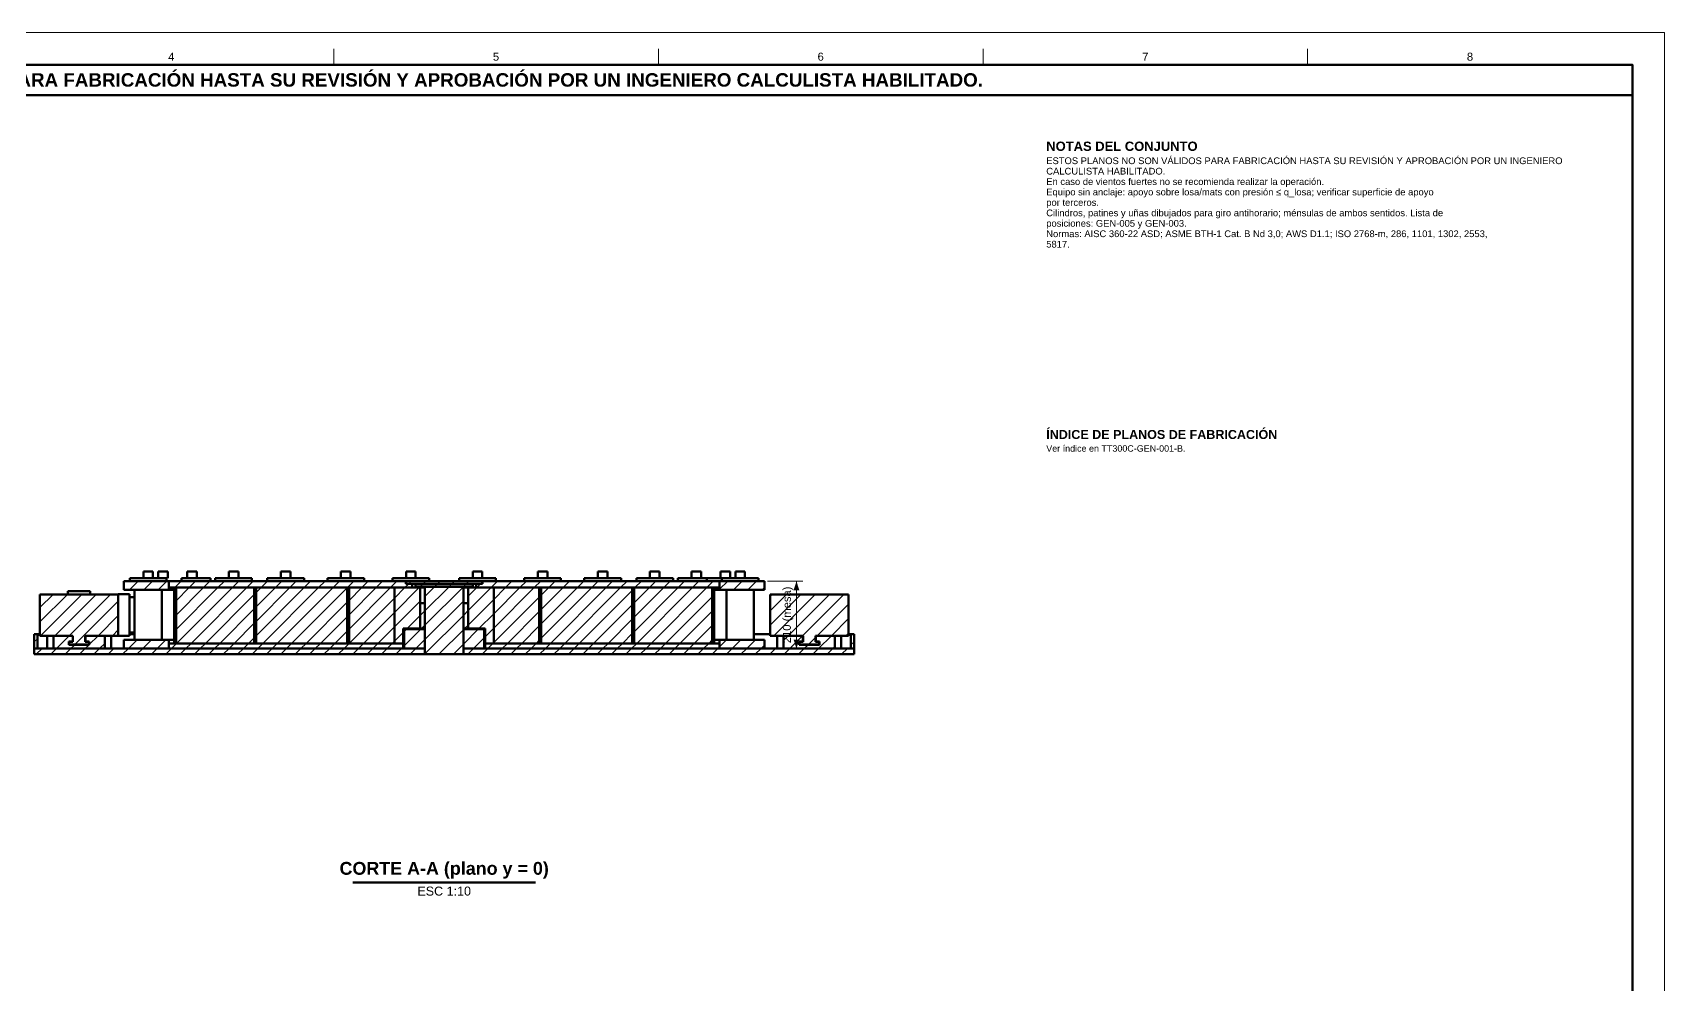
# Model space of a CAD drawing. Header units: millimetres. Extents: x 0 to 841, y 0 to 594.
# Drawn here: x 332 to 841, y 297 to 594 of the extents above; entities that cross this region are included whole.
import ezdxf
from ezdxf.enums import TextEntityAlignment as Align

# ---------------------------------------------------------------- set-up
doc = ezdxf.new("R2010")
doc.units = ezdxf.units.MM
for name, color, linetype, lineweight in [('ACH', 7, 'CONTINUOUS', 13), ('COTA', 7, 'CONTINUOUS', 18), ('FINA', 7, 'CONTINUOUS', 18), ('MARCO', 7, 'CONTINUOUS', 70), ('TXT', 7, 'CONTINUOUS', 25), ('VIS', 7, 'CONTINUOUS', 50)]:
    doc.layers.add(name, color=color, linetype=linetype, lineweight=lineweight)
doc.styles.add('STD', font='LiberationSans-Regular.ttf')
doc.styles.add('STDB', font='LiberationSans-Bold.ttf')

msp = doc.modelspace()

# ---------------------------------------------------------------- hatches: boundary and pattern name
at = {"layer": 'ACH'}
h = msp.add_hatch(dxfattribs=at)
h.set_pattern_fill('ANSI31')
h.paths.add_polyline_path([(349.1, 403.1), (342.9, 403.1), (342.9, 403.9), (344.1, 403.9), (344.1, 405.8), (333.75, 405.8), (333.75, 418.7), (358.25, 418.7), (358.25, 405.8), (347.9, 405.8), (347.9, 403.9), (349.1, 403.9)])
h = msp.add_hatch(dxfattribs=at)
h.set_pattern_fill('ANSI31')
h.paths.add_polyline_path([(360, 420.1), (360, 422.8), (374, 422.8), (374, 420.1)])
h = msp.add_hatch(dxfattribs=at)
h.set_pattern_fill('ANSI31')
h.paths.add_polyline_path([(374, 420.8), (374, 422.8), (448, 422.8), (448, 422), (450, 422), (450, 420.8)])
h = msp.add_hatch(dxfattribs=at)
h.set_pattern_fill('ANSI31')
h.paths.add_polyline_path([(375.7, 403.4), (375.7, 420.8), (376.3, 420.8), (376.3, 403.4)])
h = msp.add_hatch(dxfattribs=at)
h.set_pattern_fill('ANSI31')
h.paths.add_polyline_path([(376.3, 420.8), (400.7, 420.8), (400.7, 403.4), (376.3, 403.4)])
h = msp.add_hatch(dxfattribs=at)
h.set_pattern_fill('ANSI31')
h.paths.add_polyline_path([(400.7, 403.4), (400.7, 420.8), (401.3, 420.8), (401.3, 403.4)])
h = msp.add_hatch(dxfattribs=at)
h.set_pattern_fill('ANSI31')
h.paths.add_polyline_path([(401.3, 420.8), (429.7, 420.8), (429.7, 403.4), (401.3, 403.4)])
h = msp.add_hatch(dxfattribs=at)
h.set_pattern_fill('ANSI31')
h.paths.add_polyline_path([(429.7, 403.4), (429.7, 420.8), (430.3, 420.8), (430.3, 403.4)])
h = msp.add_hatch(dxfattribs=at)
h.set_pattern_fill('ANSI31')
h.paths.add_polyline_path([(430.3, 420.8), (444.5, 420.8), (444.5, 403.4), (430.3, 403.4)])
h = msp.add_hatch(dxfattribs=at)
h.set_pattern_fill('ANSI31')
h.paths.add_polyline_path([(444.5, 403.4), (444.5, 420.8), (452.5, 420.8), (452.5, 408), (447.2, 408), (447.2, 403.4)])
h = msp.add_hatch(dxfattribs=at)
h.set_pattern_fill('ANSI31')
h.paths.add_polyline_path([(471.9, 422.8), (471.9, 422), (448.1, 422), (448.1, 422.8)])
h = msp.add_hatch(dxfattribs=at)
h.set_pattern_fill('ANSI31')
h.paths.add_polyline_path([(469, 421.9), (469, 421.1), (451, 421.1), (451, 421.9)])
h = msp.add_hatch(dxfattribs=at)
h.set_pattern_fill('ANSI31')
h.paths.add_polyline_path([(466, 421.1), (466, 400), (454, 400), (454, 421.1)])
h = msp.add_hatch(dxfattribs=at)
h.set_pattern_fill('ANSI31')
h.paths.add_polyline_path([(475.5, 420.8), (475.5, 403.4), (472.8, 403.4), (472.8, 408), (467.5, 408), (467.5, 420.8)])
h = msp.add_hatch(dxfattribs=at)
h.set_pattern_fill('ANSI31')
h.paths.add_polyline_path([(546, 422.8), (546, 420.8), (470, 420.8), (470, 422), (472, 422), (472, 422.8)])
h = msp.add_hatch(dxfattribs=at)
h.set_pattern_fill('ANSI31')
h.paths.add_polyline_path([(489.7, 403.4), (475.5, 403.4), (475.5, 420.8), (489.7, 420.8)])
h = msp.add_hatch(dxfattribs=at)
h.set_pattern_fill('ANSI31')
h.paths.add_polyline_path([(490.3, 420.8), (490.3, 403.4), (489.7, 403.4), (489.7, 420.8)])
h = msp.add_hatch(dxfattribs=at)
h.set_pattern_fill('ANSI31')
h.paths.add_polyline_path([(518.7, 403.4), (490.3, 403.4), (490.3, 420.8), (518.7, 420.8)])
h = msp.add_hatch(dxfattribs=at)
h.set_pattern_fill('ANSI31')
h.paths.add_polyline_path([(519.3, 420.8), (519.3, 403.4), (518.7, 403.4), (518.7, 420.8)])
h = msp.add_hatch(dxfattribs=at)
h.set_pattern_fill('ANSI31')
h.paths.add_polyline_path([(543.7, 403.4), (519.3, 403.4), (519.3, 420.8), (543.7, 420.8)])
h = msp.add_hatch(dxfattribs=at)
h.set_pattern_fill('ANSI31')
h.paths.add_polyline_path([(544.3, 420.8), (544.3, 403.4), (543.7, 403.4), (543.7, 420.8)])
h = msp.add_hatch(dxfattribs=at)
h.set_pattern_fill('ANSI31')
h.paths.add_polyline_path([(560, 422.8), (560, 420.1), (546, 420.1), (546, 422.8)])
h = msp.add_hatch(dxfattribs=at)
h.set_pattern_fill('ANSI31')
h.paths.add_polyline_path([(577.1, 403.1), (570.9, 403.1), (570.9, 403.9), (572.1, 403.9), (572.1, 405.8), (561.75, 405.8), (561.75, 418.7), (586.25, 418.7), (586.25, 405.8), (575.9, 405.8), (575.9, 403.9), (577.1, 403.9)])
h = msp.add_hatch(dxfattribs=at)
h.set_pattern_fill('ANSI31')
h.paths.add_polyline_path([(452.5, 408), (452.5, 416), (454, 416), (454, 408)])
h = msp.add_hatch(dxfattribs=at)
h.set_pattern_fill('ANSI31')
h.paths.add_polyline_path([(467.5, 416), (467.5, 408), (466, 408), (466, 416)])
h = msp.add_hatch(dxfattribs=at)
h.set_pattern_fill('ANSI31')
h.paths.add_polyline_path([(447.5, 401.8), (447.5, 407.8), (454, 407.8), (454, 401.8)])
h = msp.add_hatch(dxfattribs=at)
h.set_pattern_fill('ANSI31')
h.paths.add_polyline_path([(472.5, 407.8), (472.5, 401.8), (466, 401.8), (466, 407.8)])
h = msp.add_hatch(dxfattribs=at)
h.set_pattern_fill('ANSI31')
h.paths.add_polyline_path([(333, 401.8), (332, 401.8), (332, 406.3), (333, 406.3)])
h = msp.add_hatch(dxfattribs=at)
h.set_pattern_fill('ANSI31')
h.paths.add_polyline_path([(354, 401.8), (338, 401.8), (338, 405.8), (344, 405.8), (344, 404), (342.8, 404), (342.8, 403), (349.2, 403), (349.2, 404), (348, 404), (348, 405.8), (354, 405.8)])
h = msp.add_hatch(dxfattribs=at)
h.set_pattern_fill('ANSI31')
h.paths.add_polyline_path([(360, 401.8), (360, 404.5), (374, 404.5), (374, 401.8)])
h = msp.add_hatch(dxfattribs=at)
h.set_pattern_fill('ANSI31')
h.paths.add_polyline_path([(374, 401.8), (374, 403.4), (447.2, 403.4), (447.2, 401.8)])
h = msp.add_hatch(dxfattribs=at)
h.set_pattern_fill('ANSI31')
h.paths.add_polyline_path([(546, 403.4), (546, 401.8), (472.8, 401.8), (472.8, 403.4)])
h = msp.add_hatch(dxfattribs=at)
h.set_pattern_fill('ANSI31')
h.paths.add_polyline_path([(560, 404.5), (560, 401.8), (546, 401.8), (546, 404.5)])
h = msp.add_hatch(dxfattribs=at)
h.set_pattern_fill('ANSI31')
h.paths.add_polyline_path([(582, 401.8), (566, 401.8), (566, 405.8), (572, 405.8), (572, 404), (570.8, 404), (570.8, 403), (577.2, 403), (577.2, 404), (576, 404), (576, 405.8), (582, 405.8)])
h = msp.add_hatch(dxfattribs=at)
h.set_pattern_fill('ANSI31')
h.paths.add_polyline_path([(588, 401.8), (587, 401.8), (587, 406.3), (588, 406.3)])
h = msp.add_hatch(dxfattribs=at)
h.set_pattern_fill('ANSI31')
h.paths.add_polyline_path([(454, 400), (332, 400), (332, 401.8), (454, 401.8)])
h = msp.add_hatch(dxfattribs=at)
h.set_pattern_fill('ANSI31')
h.paths.add_polyline_path([(588, 400), (466, 400), (466, 401.8), (588, 401.8)])

# ---------------------------------------------------------------- linework, layer by layer
at = {"layer": 'COTA'}
for p, q in [((561, 422.8), (572, 422.8)), ((570, 401.8), (570, 422.8)), ((561, 401.8), (572, 401.8))]:
    msp.add_line(p, q, dxfattribs=at)
for points in [[(570, 422.8), (569.1, 420), (570.9, 420)], [(570, 401.8), (570.9, 404.6), (569.1, 404.6)]]:
    msp.add_solid(points, dxfattribs=at)
at = {"layer": 'FINA'}
for p, q in [((425.5, 584), (425.5, 589)), ((526.88, 584), (526.88, 589)), ((628.25, 584), (628.25, 589)), ((729.62, 584), (729.62, 589))]:
    msp.add_line(p, q, dxfattribs=at)
msp.add_lwpolyline([(0, 0), (841, 0), (841, 594), (0, 594)], close=True, dxfattribs=at)
at = {"layer": 'MARCO'}
for points in [[(20, 10), (831, 10), (831, 584), (20, 584)], [(20, 574.5), (831, 574.5), (831, 584), (20, 584)]]:
    msp.add_lwpolyline(points, close=True, dxfattribs=at)
at = {"layer": 'VIS'}
msp.add_line((431.48, 328.8), (488.52, 328.8), dxfattribs=at)
for points in [[(361.83, 423.8), (362.14, 423.8), (362.44, 423.8), (362.74, 423.8), (363.05, 423.8), (363.35, 423.8), (363.65, 423.8), (363.95, 423.8), (364.26, 423.8), (364.56, 423.8), (364.86, 423.8), (365.16, 423.8), (365.47, 423.8), (365.77, 423.8), (366.07, 423.8), (366.37, 423.8), (366.68, 423.8), (366.98, 423.8), (367.28, 423.8), (367.58, 423.8), (367.89, 423.8), (368.19, 423.8), (368.49, 423.8), (368.8, 423.8), (369.1, 423.8), (369.4, 423.8), (369.7, 423.8), (370.01, 423.8), (370.31, 423.8), (370.61, 423.8), (370.91, 423.8), (371.22, 423.8), (371.52, 423.8), (371.82, 423.8), (372.12, 423.8), (372.43, 423.8), (372.73, 423.8), (373.03, 423.8), (373.33, 423.8)], [(361.83, 423.8), (361.83, 422.8)], [(366.08, 425.8), (366.38, 425.8), (366.68, 425.8), (366.98, 425.8), (367.28, 425.8), (367.58, 425.8), (367.88, 425.8), (368.18, 425.8), (368.48, 425.8), (368.78, 425.8), (369.08, 425.8)], [(366.08, 425.8), (366.08, 423.8)], [(369.08, 423.8), (369.08, 425.8)], [(370.72, 425.8), (371.02, 425.8), (371.32, 425.8), (371.62, 425.8), (371.92, 425.8), (372.22, 425.8), (372.52, 425.8), (372.82, 425.8), (373.12, 425.8), (373.42, 425.8), (373.72, 425.8)], [(370.72, 425.8), (370.72, 423.8)], [(373.33, 422.8), (373.33, 423.8)], [(373.72, 423.8), (373.72, 425.8)], [(377.97, 423.8), (378.27, 423.8), (378.57, 423.8), (378.87, 423.8), (379.17, 423.8), (379.47, 423.8), (379.78, 423.8), (380.08, 423.8), (380.38, 423.8), (380.68, 423.8), (380.98, 423.8), (381.28, 423.8), (381.58, 423.8), (381.88, 423.8), (382.19, 423.8), (382.49, 423.8), (382.79, 423.8), (383.09, 423.8), (383.39, 423.8), (383.69, 423.8), (383.99, 423.8), (384.29, 423.8), (384.6, 423.8), (384.9, 423.8), (385.2, 423.8), (385.5, 423.8), (385.8, 423.8), (386.1, 423.8), (386.4, 423.8), (386.7, 423.8), (387, 423.8)], [(377.97, 422.8), (377.97, 423.8)], [(379.75, 425.8), (380.05, 425.8), (380.35, 425.8), (380.65, 425.8), (380.95, 425.8), (381.25, 425.8), (381.55, 425.8), (381.85, 425.8), (382.15, 425.8), (382.45, 425.8), (382.75, 425.8)], [(379.75, 425.8), (379.75, 423.8)], [(382.75, 423.8), (382.75, 425.8)], [(387, 422.8), (387, 423.8)], [(388.49, 423.8), (388.79, 423.8), (389.09, 423.8), (389.4, 423.8), (389.7, 423.8), (390, 423.8), (390.3, 423.8), (390.61, 423.8), (390.91, 423.8), (391.21, 423.8), (391.52, 423.8), (391.82, 423.8), (392.12, 423.8), (392.42, 423.8), (392.73, 423.8), (393.03, 423.8), (393.33, 423.8), (393.63, 423.8), (393.94, 423.8), (394.24, 423.8), (394.54, 423.8), (394.84, 423.8), (395.15, 423.8), (395.45, 423.8), (395.75, 423.8), (396.05, 423.8), (396.36, 423.8), (396.66, 423.8), (396.96, 423.8), (397.27, 423.8), (397.57, 423.8), (397.87, 423.8), (398.17, 423.8), (398.48, 423.8), (398.78, 423.8), (399.08, 423.8), (399.38, 423.8), (399.69, 423.8), (399.99, 423.8)], [(388.49, 423.8), (388.49, 422.8)], [(392.74, 425.8), (393.04, 425.8), (393.34, 425.8), (393.64, 425.8), (393.94, 425.8), (394.24, 425.8), (394.54, 425.8), (394.84, 425.8), (395.14, 425.8), (395.44, 425.8), (395.74, 425.8)], [(392.74, 425.8), (392.74, 423.8)], [(395.74, 423.8), (395.74, 425.8)], [(399.99, 422.8), (399.99, 423.8)], [(404.77, 423.8), (405.07, 423.8), (405.38, 423.8), (405.68, 423.8), (405.98, 423.8), (406.28, 423.8), (406.59, 423.8), (406.89, 423.8), (407.19, 423.8), (407.49, 423.8), (407.8, 423.8), (408.1, 423.8), (408.4, 423.8), (408.71, 423.8), (409.01, 423.8), (409.31, 423.8), (409.61, 423.8), (409.92, 423.8), (410.22, 423.8), (410.52, 423.8), (410.82, 423.8), (411.13, 423.8), (411.43, 423.8), (411.73, 423.8), (412.03, 423.8), (412.34, 423.8), (412.64, 423.8), (412.94, 423.8), (413.24, 423.8), (413.55, 423.8), (413.85, 423.8), (414.15, 423.8), (414.46, 423.8), (414.76, 423.8), (415.06, 423.8), (415.36, 423.8), (415.67, 423.8), (415.97, 423.8), (416.27, 423.8)], [(404.77, 423.8), (404.77, 422.8)], [(409.02, 425.8), (409.32, 425.8), (409.62, 425.8), (409.92, 425.8), (410.22, 425.8), (410.52, 425.8), (410.82, 425.8), (411.12, 425.8), (411.42, 425.8), (411.72, 425.8), (412.02, 425.8)], [(409.02, 425.8), (409.02, 423.8)], [(412.02, 423.8), (412.02, 425.8)], [(416.27, 422.8), (416.27, 423.8)], [(423.53, 423.8), (423.84, 423.8), (424.14, 423.8), (424.44, 423.8), (424.74, 423.8), (425.05, 423.8), (425.35, 423.8), (425.65, 423.8), (425.96, 423.8), (426.26, 423.8), (426.56, 423.8), (426.86, 423.8), (427.17, 423.8), (427.47, 423.8), (427.77, 423.8), (428.07, 423.8), (428.38, 423.8), (428.68, 423.8), (428.98, 423.8), (429.28, 423.8), (429.59, 423.8), (429.89, 423.8), (430.19, 423.8), (430.49, 423.8), (430.8, 423.8), (431.1, 423.8), (431.4, 423.8), (431.71, 423.8), (432.01, 423.8), (432.31, 423.8), (432.61, 423.8), (432.92, 423.8), (433.22, 423.8), (433.52, 423.8), (433.82, 423.8), (434.13, 423.8), (434.43, 423.8), (434.73, 423.8), (435.03, 423.8)], [(423.53, 423.8), (423.53, 422.8)], [(427.78, 425.8), (428.08, 425.8), (428.38, 425.8), (428.68, 425.8), (428.98, 425.8), (429.28, 425.8), (429.58, 425.8), (429.88, 425.8), (430.18, 425.8), (430.48, 425.8), (430.78, 425.8)], [(427.78, 425.8), (427.78, 423.8)], [(430.78, 423.8), (430.78, 425.8)], [(435.03, 422.8), (435.03, 423.8)], [(443.84, 423.8), (444.14, 423.8), (444.44, 423.8), (444.75, 423.8), (445.05, 423.8), (445.35, 423.8), (445.65, 423.8), (445.96, 423.8), (446.26, 423.8), (446.56, 423.8), (446.86, 423.8), (447.17, 423.8), (447.47, 423.8), (447.77, 423.8), (448.07, 423.8), (448.38, 423.8), (448.68, 423.8), (448.98, 423.8), (449.28, 423.8), (449.59, 423.8), (449.89, 423.8), (450.19, 423.8), (450.5, 423.8), (450.8, 423.8), (451.1, 423.8), (451.4, 423.8), (451.71, 423.8), (452.01, 423.8), (452.31, 423.8), (452.61, 423.8), (452.92, 423.8), (453.22, 423.8), (453.52, 423.8), (453.82, 423.8), (454.13, 423.8), (454.43, 423.8), (454.73, 423.8), (455.03, 423.8), (455.34, 423.8)], [(443.84, 423.8), (443.84, 422.8)], [(448.09, 425.8), (448.39, 425.8), (448.69, 425.8), (448.99, 425.8), (449.29, 425.8), (449.59, 425.8), (449.89, 425.8), (450.19, 425.8), (450.49, 425.8), (450.79, 425.8), (451.09, 425.8)], [(448.09, 425.8), (448.09, 423.8)], [(451.09, 423.8), (451.09, 425.8)], [(455.34, 422.8), (455.34, 423.8)], [(464.66, 423.8), (464.97, 423.8), (465.27, 423.8), (465.57, 423.8), (465.87, 423.8), (466.18, 423.8), (466.48, 423.8), (466.78, 423.8), (467.08, 423.8), (467.39, 423.8), (467.69, 423.8), (467.99, 423.8), (468.29, 423.8), (468.6, 423.8), (468.9, 423.8), (469.2, 423.8), (469.5, 423.8), (469.81, 423.8), (470.11, 423.8), (470.41, 423.8), (470.72, 423.8), (471.02, 423.8), (471.32, 423.8), (471.62, 423.8), (471.93, 423.8), (472.23, 423.8), (472.53, 423.8), (472.83, 423.8), (473.14, 423.8), (473.44, 423.8), (473.74, 423.8), (474.04, 423.8), (474.35, 423.8), (474.65, 423.8), (474.95, 423.8), (475.25, 423.8), (475.56, 423.8), (475.86, 423.8), (476.16, 423.8)], [(464.66, 423.8), (464.66, 422.8)], [(468.91, 425.8), (469.21, 425.8), (469.51, 425.8), (469.81, 425.8), (470.11, 425.8), (470.41, 425.8), (470.71, 425.8), (471.01, 425.8), (471.31, 425.8), (471.61, 425.8), (471.91, 425.8)], [(468.91, 425.8), (468.91, 423.8)], [(471.91, 423.8), (471.91, 425.8)], [(476.16, 422.8), (476.16, 423.8)], [(484.97, 423.8), (485.27, 423.8), (485.57, 423.8), (485.87, 423.8), (486.18, 423.8), (486.48, 423.8), (486.78, 423.8), (487.08, 423.8), (487.39, 423.8), (487.69, 423.8), (487.99, 423.8), (488.29, 423.8), (488.6, 423.8), (488.9, 423.8), (489.2, 423.8), (489.51, 423.8), (489.81, 423.8), (490.11, 423.8), (490.41, 423.8), (490.72, 423.8), (491.02, 423.8), (491.32, 423.8), (491.62, 423.8), (491.93, 423.8), (492.23, 423.8), (492.53, 423.8), (492.83, 423.8), (493.14, 423.8), (493.44, 423.8), (493.74, 423.8), (494.04, 423.8), (494.35, 423.8), (494.65, 423.8), (494.95, 423.8), (495.26, 423.8), (495.56, 423.8), (495.86, 423.8), (496.16, 423.8), (496.47, 423.8)], [(484.97, 423.8), (484.97, 422.8)], [(489.22, 425.8), (489.52, 425.8), (489.82, 425.8), (490.12, 425.8), (490.42, 425.8), (490.72, 425.8), (491.02, 425.8), (491.32, 425.8), (491.62, 425.8), (491.92, 425.8), (492.22, 425.8)], [(489.22, 425.8), (489.22, 423.8)], [(492.22, 423.8), (492.22, 425.8)], [(496.47, 422.8), (496.47, 423.8)], [(503.73, 423.8), (504.03, 423.8), (504.33, 423.8), (504.64, 423.8), (504.94, 423.8), (505.24, 423.8), (505.54, 423.8), (505.85, 423.8), (506.15, 423.8), (506.45, 423.8), (506.76, 423.8), (507.06, 423.8), (507.36, 423.8), (507.66, 423.8), (507.97, 423.8), (508.27, 423.8), (508.57, 423.8), (508.87, 423.8), (509.18, 423.8), (509.48, 423.8), (509.78, 423.8), (510.08, 423.8), (510.39, 423.8), (510.69, 423.8), (510.99, 423.8), (511.29, 423.8), (511.6, 423.8), (511.9, 423.8), (512.2, 423.8), (512.51, 423.8), (512.81, 423.8), (513.11, 423.8), (513.41, 423.8), (513.72, 423.8), (514.02, 423.8), (514.32, 423.8), (514.62, 423.8), (514.93, 423.8), (515.23, 423.8)], [(503.73, 423.8), (503.73, 422.8)], [(507.98, 425.8), (508.28, 425.8), (508.58, 425.8), (508.88, 425.8), (509.18, 425.8), (509.48, 425.8), (509.78, 425.8), (510.08, 425.8), (510.38, 425.8), (510.68, 425.8), (510.98, 425.8)], [(507.98, 425.8), (507.98, 423.8)], [(510.98, 423.8), (510.98, 425.8)], [(515.23, 422.8), (515.23, 423.8)], [(520.01, 423.8), (520.31, 423.8), (520.62, 423.8), (520.92, 423.8), (521.22, 423.8), (521.52, 423.8), (521.83, 423.8), (522.13, 423.8), (522.43, 423.8), (522.73, 423.8), (523.04, 423.8), (523.34, 423.8), (523.64, 423.8), (523.95, 423.8), (524.25, 423.8), (524.55, 423.8), (524.85, 423.8), (525.16, 423.8), (525.46, 423.8), (525.76, 423.8), (526.06, 423.8), (526.37, 423.8), (526.67, 423.8), (526.97, 423.8), (527.27, 423.8), (527.58, 423.8), (527.88, 423.8), (528.18, 423.8), (528.48, 423.8), (528.79, 423.8), (529.09, 423.8), (529.39, 423.8), (529.7, 423.8), (530, 423.8), (530.3, 423.8), (530.6, 423.8), (530.91, 423.8), (531.21, 423.8), (531.51, 423.8)], [(520.01, 423.8), (520.01, 422.8)], [(524.26, 425.8), (524.56, 425.8), (524.86, 425.8), (525.16, 425.8), (525.46, 425.8), (525.76, 425.8), (526.06, 425.8), (526.36, 425.8), (526.66, 425.8), (526.96, 425.8), (527.26, 425.8)], [(524.26, 425.8), (524.26, 423.8)], [(527.26, 423.8), (527.26, 425.8)], [(531.51, 422.8), (531.51, 423.8)], [(533, 423.8), (533.3, 423.8), (533.6, 423.8), (533.9, 423.8), (534.2, 423.8), (534.5, 423.8), (534.8, 423.8), (535.1, 423.8), (535.4, 423.8), (535.71, 423.8), (536.01, 423.8), (536.31, 423.8), (536.61, 423.8), (536.91, 423.8), (537.21, 423.8), (537.51, 423.8), (537.81, 423.8), (538.12, 423.8), (538.42, 423.8), (538.72, 423.8), (539.02, 423.8), (539.32, 423.8), (539.62, 423.8), (539.92, 423.8), (540.22, 423.8), (540.53, 423.8), (540.83, 423.8), (541.13, 423.8), (541.43, 423.8), (541.73, 423.8), (542.03, 423.8)], [(533, 423.8), (533, 422.8)], [(537.25, 425.8), (537.55, 425.8), (537.85, 425.8), (538.15, 425.8), (538.45, 425.8), (538.75, 425.8), (539.05, 425.8), (539.35, 425.8), (539.65, 425.8), (539.95, 425.8), (540.25, 425.8)], [(537.25, 425.8), (537.25, 423.8)], [(540.25, 423.8), (540.25, 425.8)], [(542.03, 423.8), (542.34, 423.8), (542.65, 423.8), (542.96, 423.8), (543.27, 423.8), (543.58, 423.8), (543.88, 423.8), (544.19, 423.8), (544.5, 423.8), (544.81, 423.8), (545.12, 423.8), (545.43, 423.8), (545.74, 423.8), (546.05, 423.8), (546.36, 423.8), (546.67, 423.8)], [(542.03, 423.8), (542.03, 422.8)], [(546.28, 425.8), (546.58, 425.8), (546.88, 425.8), (547.18, 425.8), (547.48, 425.8), (547.78, 425.8), (548.08, 425.8), (548.38, 425.8), (548.68, 425.8), (548.98, 425.8), (549.28, 425.8)], [(546.28, 425.8), (546.28, 423.8)], [(546.67, 423.8), (546.97, 423.8), (547.27, 423.8), (547.57, 423.8), (547.88, 423.8), (548.18, 423.8), (548.48, 423.8), (548.78, 423.8), (549.09, 423.8), (549.39, 423.8), (549.69, 423.8), (549.99, 423.8), (550.3, 423.8), (550.6, 423.8), (550.9, 423.8), (551.2, 423.8), (551.51, 423.8), (551.81, 423.8), (552.11, 423.8), (552.42, 423.8), (552.72, 423.8), (553.02, 423.8), (553.32, 423.8), (553.63, 423.8), (553.93, 423.8), (554.23, 423.8), (554.53, 423.8), (554.84, 423.8), (555.14, 423.8), (555.44, 423.8), (555.74, 423.8), (556.05, 423.8), (556.35, 423.8), (556.65, 423.8), (556.95, 423.8), (557.26, 423.8), (557.56, 423.8), (557.86, 423.8), (558.17, 423.8)], [(546.67, 423.8), (546.67, 422.8)], [(549.28, 423.8), (549.28, 425.8)], [(550.92, 425.8), (551.22, 425.8), (551.52, 425.8), (551.82, 425.8), (552.12, 425.8), (552.42, 425.8), (552.72, 425.8), (553.02, 425.8), (553.32, 425.8), (553.62, 425.8), (553.92, 425.8)], [(550.92, 425.8), (550.92, 423.8)], [(553.92, 423.8), (553.92, 425.8)], [(558.17, 422.8), (558.17, 423.8)], [(358.25, 418.7), (333.75, 418.7)], [(333.75, 405.8), (333.75, 418.7)], [(342.5, 419.7), (342.8, 419.7), (343.11, 419.7), (343.41, 419.7), (343.72, 419.7), (344.02, 419.7), (344.33, 419.7), (344.63, 419.7), (344.93, 419.7), (345.24, 419.7), (345.54, 419.7), (345.85, 419.7), (346.15, 419.7), (346.46, 419.7), (346.76, 419.7), (347.07, 419.7), (347.37, 419.7), (347.67, 419.7), (347.98, 419.7), (348.28, 419.7), (348.59, 419.7), (348.89, 419.7), (349.2, 419.7), (349.5, 419.7)], [(342.5, 419.7), (342.5, 418.7)], [(349.5, 418.7), (349.5, 419.7)], [(358.25, 418.8), (361.75, 418.8)], [(358.25, 418.7), (358.25, 418.8)], [(358.25, 405.8), (358.25, 418.7)], [(360, 422.8), (360, 420.1)], [(374, 422.8), (360, 422.8)], [(374, 420.1), (360, 420.1)], [(361.75, 405.8), (361.75, 418.8)], [(363.33, 417.8), (361.75, 417.8)], [(363.33, 420.1), (363.33, 404.5)], [(371.83, 404.5), (371.83, 420.1)], [(374, 422.8), (374, 420.8)], [(448, 422.8), (374, 422.8)], [(374, 422.8), (374, 420.1)], [(450, 420.8), (374, 420.8)], [(375.7, 420.1), (375.42, 420.1), (375.13, 420.1), (374.85, 420.1), (374.57, 420.1), (374.28, 420.1), (374, 420.1)], [(375.7, 420.8), (375.7, 403.4)], [(376.3, 420.8), (375.7, 420.8)], [(376.3, 420.8), (376.3, 403.4)], [(400.7, 420.8), (376.3, 420.8)], [(376.3, 420.8), (376.3, 403.4)], [(400.7, 420.8), (400.7, 403.4)], [(401.3, 420.8), (400.7, 420.8)], [(400.7, 420.8), (400.7, 403.4)], [(401.3, 420.8), (401.3, 403.4)], [(429.7, 420.8), (401.3, 420.8)], [(401.3, 420.8), (401.3, 403.4)], [(429.7, 420.8), (429.7, 403.4)], [(430.3, 420.8), (429.7, 420.8)], [(429.7, 420.8), (429.7, 403.4)], [(430.3, 420.8), (430.3, 403.4)], [(444.5, 420.8), (430.3, 420.8)], [(430.3, 420.8), (430.3, 403.4)], [(444.5, 420.8), (444.5, 403.4)], [(444.5, 420.8), (444.5, 403.4)], [(452.5, 420.8), (444.5, 420.8)], [(448, 422.8), (448, 422)], [(448, 422.8), (448.02, 422.8), (448.03, 422.8), (448.05, 422.8), (448.07, 422.8), (448.08, 422.8), (448.1, 422.8)], [(450, 422), (448, 422)], [(448.1, 422.8), (448.1, 422)], [(471.9, 422.8), (448.1, 422.8)], [(471.9, 422), (448.1, 422)], [(450, 422), (450, 420.8)], [(451, 421.9), (451, 421.1)], [(469, 421.9), (451, 421.9)], [(469, 421.1), (451, 421.1)], [(452.5, 420.8), (452.5, 408)], [(454, 420.8), (453.75, 420.8), (453.5, 420.8), (453.25, 420.8), (453, 420.8), (452.75, 420.8), (452.5, 420.8)], [(454, 421.1), (454, 400)], [(466, 421.1), (454, 421.1)], [(466, 400), (466, 421.1)], [(467.5, 420.8), (467.25, 420.8), (467, 420.8), (466.75, 420.8), (466.5, 420.8), (466.25, 420.8), (466, 420.8)], [(475.5, 420.8), (467.5, 420.8)], [(467.5, 408), (467.5, 420.8)], [(469, 421.1), (469, 421.9)], [(472, 422), (470, 422)], [(470, 420.8), (470, 422)], [(546, 420.8), (470, 420.8)], [(471.9, 422.8), (471.92, 422.8), (471.93, 422.8), (471.95, 422.8), (471.97, 422.8), (471.98, 422.8), (472, 422.8)], [(471.9, 422), (471.9, 422.8)], [(546, 422.8), (472, 422.8)], [(472, 422), (472, 422.8)], [(475.5, 403.4), (475.5, 420.8)], [(489.7, 420.8), (475.5, 420.8)], [(475.5, 403.4), (475.5, 420.8)], [(490.3, 420.8), (489.7, 420.8)], [(489.7, 403.4), (489.7, 420.8)], [(489.7, 420.8), (489.7, 403.4)], [(490.3, 403.4), (490.3, 420.8)], [(490.3, 403.4), (490.3, 420.8)], [(518.7, 420.8), (490.3, 420.8)], [(519.3, 420.8), (518.7, 420.8)], [(518.7, 403.4), (518.7, 420.8)], [(518.7, 420.8), (518.7, 403.4)], [(519.3, 403.4), (519.3, 420.8)], [(519.3, 403.4), (519.3, 420.8)], [(543.7, 420.8), (519.3, 420.8)], [(544.3, 420.8), (543.7, 420.8)], [(543.7, 403.4), (543.7, 420.8)], [(543.7, 420.8), (543.7, 403.4)], [(544.3, 403.4), (544.3, 420.8)], [(546, 420.1), (545.72, 420.1), (545.43, 420.1), (545.15, 420.1), (544.87, 420.1), (544.58, 420.1), (544.3, 420.1)], [(546, 420.8), (546, 422.8)], [(560, 422.8), (546, 422.8)], [(546, 420.1), (546, 422.8)], [(560, 420.1), (546, 420.1)], [(548.17, 420.1), (548.17, 404.5)], [(556.67, 404.5), (556.67, 420.1)], [(560, 420.1), (560, 422.8)], [(586.25, 418.7), (561.75, 418.7)], [(561.75, 405.8), (561.75, 418.7)], [(586.25, 405.8), (586.25, 418.7)], [(452.5, 416), (452.5, 408)], [(454, 416), (452.5, 416)], [(454, 416), (454, 408)], [(467.5, 416), (466, 416)], [(466, 408), (466, 416)], [(467.5, 408), (467.5, 416)], [(447.2, 408), (447.2, 403.4)], [(452.5, 408), (447.2, 408)], [(447.5, 407.8), (447.5, 401.8)], [(454, 407.8), (447.5, 407.8)], [(454, 408), (452.5, 408)], [(454, 407.8), (454, 401.8)], [(467.5, 408), (466, 408)], [(472.5, 407.8), (466, 407.8)], [(466, 401.8), (466, 407.8)], [(472.8, 408), (467.5, 408)], [(472.5, 401.8), (472.5, 407.8)], [(472.8, 403.4), (472.8, 408)], [(332, 401.8), (332, 406.3)], [(333, 406.3), (332, 406.3)], [(333, 406.3), (333.75, 406.3)], [(333, 401.8), (333, 406.3)], [(344.1, 405.8), (333.75, 405.8)], [(336, 401.8), (336, 405.8)], [(338, 401.8), (338, 405.8)], [(344, 405.8), (338, 405.8)], [(342.8, 403), (342.8, 404)], [(344, 404), (342.8, 404)], [(349.2, 403), (342.8, 403)], [(342.9, 403.1), (342.9, 403.9)], [(344.1, 403.9), (342.9, 403.9)], [(349.1, 403.1), (342.9, 403.1)], [(344, 404), (344, 405.8)], [(344.1, 403.9), (344.1, 405.8)], [(347.9, 403.9), (347.9, 405.8)], [(358.25, 405.8), (347.9, 405.8)], [(349.1, 403.9), (347.9, 403.9)], [(354, 405.8), (348, 405.8)], [(348, 404), (348, 405.8)], [(349.2, 404), (348, 404)], [(349.1, 403.1), (349.1, 403.9)], [(349.2, 403), (349.2, 404)], [(354, 401.8), (354, 405.8)], [(356, 401.8), (356, 405.8)], [(358.25, 405.8), (361.75, 405.8)], [(360, 404.5), (360, 401.8)], [(374, 404.5), (360, 404.5)], [(363.33, 406.8), (361.75, 406.8)], [(361.75, 406.3), (363.33, 406.3)], [(374, 404.5), (374, 401.8)], [(375.7, 404.5), (375.42, 404.5), (375.13, 404.5), (374.85, 404.5), (374.57, 404.5), (374.28, 404.5), (374, 404.5)], [(374, 403.4), (374, 401.8)], [(447.2, 403.4), (374, 403.4)], [(376.3, 403.4), (375.7, 403.4)], [(400.7, 403.4), (376.3, 403.4)], [(401.3, 403.4), (400.7, 403.4)], [(429.7, 403.4), (401.3, 403.4)], [(430.3, 403.4), (429.7, 403.4)], [(444.5, 403.4), (430.3, 403.4)], [(447.2, 403.4), (444.5, 403.4)], [(447.2, 403.4), (447.2, 401.8)], [(447.5, 403.4), (447.45, 403.4), (447.4, 403.4), (447.35, 403.4), (447.3, 403.4), (447.25, 403.4), (447.2, 403.4)], [(447.2, 403.4), (447.25, 403.4), (447.3, 403.4), (447.35, 403.4), (447.4, 403.4), (447.45, 403.4), (447.5, 403.4)], [(472.8, 403.4), (472.75, 403.4), (472.7, 403.4), (472.65, 403.4), (472.6, 403.4), (472.55, 403.4), (472.5, 403.4)], [(472.5, 403.4), (472.55, 403.4), (472.6, 403.4), (472.65, 403.4), (472.7, 403.4), (472.75, 403.4), (472.8, 403.4)], [(546, 403.4), (472.8, 403.4)], [(472.8, 401.8), (472.8, 403.4)], [(475.5, 403.4), (472.8, 403.4)], [(489.7, 403.4), (475.5, 403.4)], [(490.3, 403.4), (489.7, 403.4)], [(518.7, 403.4), (490.3, 403.4)], [(519.3, 403.4), (518.7, 403.4)], [(543.7, 403.4), (519.3, 403.4)], [(544.3, 403.4), (543.7, 403.4)], [(546, 404.5), (545.72, 404.5), (545.43, 404.5), (545.15, 404.5), (544.87, 404.5), (544.58, 404.5), (544.3, 404.5)], [(560, 404.5), (546, 404.5)], [(546, 401.8), (546, 404.5)], [(546, 401.8), (546, 403.4)], [(556.67, 406.3), (561.75, 406.3)], [(560, 401.8), (560, 404.5)], [(572.1, 405.8), (561.75, 405.8)], [(564, 401.8), (564, 405.8)], [(566, 401.8), (566, 405.8)], [(572, 405.8), (566, 405.8)], [(570.8, 403), (570.8, 404)], [(572, 404), (570.8, 404)], [(577.2, 403), (570.8, 403)], [(570.9, 403.1), (570.9, 403.9)], [(572.1, 403.9), (570.9, 403.9)], [(577.1, 403.1), (570.9, 403.1)], [(572, 404), (572, 405.8)], [(572.1, 403.9), (572.1, 405.8)], [(575.9, 403.9), (575.9, 405.8)], [(586.25, 405.8), (575.9, 405.8)], [(577.1, 403.9), (575.9, 403.9)], [(582, 405.8), (576, 405.8)], [(576, 404), (576, 405.8)], [(577.2, 404), (576, 404)], [(577.1, 403.1), (577.1, 403.9)], [(577.2, 403), (577.2, 404)], [(582, 401.8), (582, 405.8)], [(584, 401.8), (584, 405.8)], [(586.25, 406.3), (587, 406.3)], [(587, 401.8), (587, 406.3)], [(588, 406.3), (587, 406.3)], [(588, 401.8), (588, 406.3)], [(332, 400), (332, 401.8)], [(454, 401.8), (332, 401.8)], [(333, 401.8), (332, 401.8)], [(454, 400), (332, 400)], [(354, 401.8), (338, 401.8)], [(374, 401.8), (360, 401.8)], [(447.2, 401.8), (374, 401.8)], [(454, 401.8), (447.5, 401.8)], [(454, 401.8), (454, 400)], [(466, 400), (454, 400)], [(588, 401.8), (466, 401.8)], [(466, 400), (466, 401.8)], [(472.5, 401.8), (466, 401.8)], [(588, 400), (466, 400)], [(546, 401.8), (472.8, 401.8)], [(560, 401.8), (546, 401.8)], [(582, 401.8), (566, 401.8)], [(588, 401.8), (587, 401.8)], [(588, 400), (588, 401.8)]]:
    msp.add_lwpolyline(points, dxfattribs=at)

# ---------------------------------------------------------------- texts
at = {"layer": 'TXT'}
for s, height, style, p in [('4', 2.5, 'STD', (374.81, 586.5)), ('5', 2.5, 'STD', (476.19, 586.5)), ('6', 2.5, 'STD', (577.56, 586.5)), ('7', 2.5, 'STD', (678.94, 586.5)), ('8', 2.5, 'STD', (780.31, 586.5)), ('ESTOS PLANOS NO SON VÁLIDOS PARA FABRICACIÓN HASTA SU REVISIÓN Y APROBACIÓN POR UN INGENIERO CALCULISTA HABILITADO.', 4.2, 'STDB', (425.5, 579.25))]:
    msp.add_text(s, height=height, dxfattribs=dict(at, style=style)).set_placement(p, align=Align.MIDDLE_CENTER)
for s, height, style, p in [('ESTOS PLANOS NO SON VÁLIDOS PARA FABRICACIÓN HASTA SU REVISIÓN Y APROBACIÓN POR UN INGENIERO', 2.1, 'STD', (648, 555.07)), ('NOTAS DEL CONJUNTO', 2.9, 'STDB', (648, 560)), ('CALCULISTA HABILITADO.', 2.1, 'STD', (648, 551.82)), ('En caso de vientos fuertes no se recomienda realizar la operación.', 2.1, 'STD', (648, 548.56)), ('Equipo sin anclaje: apoyo sobre losa/mats con presión ≤ q_losa; verificar superficie de apoyo', 2.1, 'STD', (648, 545.31)), ('por terceros.', 2.1, 'STD', (648, 542.05)), ('Cilindros, patines y uñas dibujados para giro antihorario; ménsulas de ambos sentidos. Lista de', 2.1, 'STD', (648, 538.8)), ('posiciones: GEN-005 y GEN-003.', 2.1, 'STD', (648, 535.54)), ('Normas: AISC 360-22 ASD; ASME BTH-1 Cat. B Nd 3,0; AWS D1.1; ISO 2768-m, 286, 1101, 1302, 2553,', 2.1, 'STD', (648, 532.29)), ('5817.', 2.1, 'STD', (648, 529.03)), ('ÍNDICE DE PLANOS DE FABRICACIÓN', 2.8, 'STDB', (648, 470)), ('Ver índice en TT300C-GEN-001-B.', 2, 'STD', (648, 465.24))]:
    msp.add_text(s, height=height, dxfattribs=dict(at, style=style)).set_placement(p, align=Align.TOP_LEFT)
at = {"layer": 'TXT', "style": 'STD'}
msp.add_text('210 (mesa)', height=2.5, rotation=90, dxfattribs=at).set_placement((569, 412.3), align=Align.BOTTOM_CENTER)
at = {"layer": 'TXT', "style": 'STDB'}
msp.add_text('CORTE A-A (plano y = 0)', height=4, dxfattribs=at).set_placement((460, 330), align=Align.BOTTOM_CENTER)
at = {"layer": 'TXT', "style": 'STD'}
msp.add_text('ESC 1:10', height=2.8, dxfattribs=at).set_placement((460, 327.5), align=Align.TOP_CENTER)

doc.saveas('drawing.dxf')
